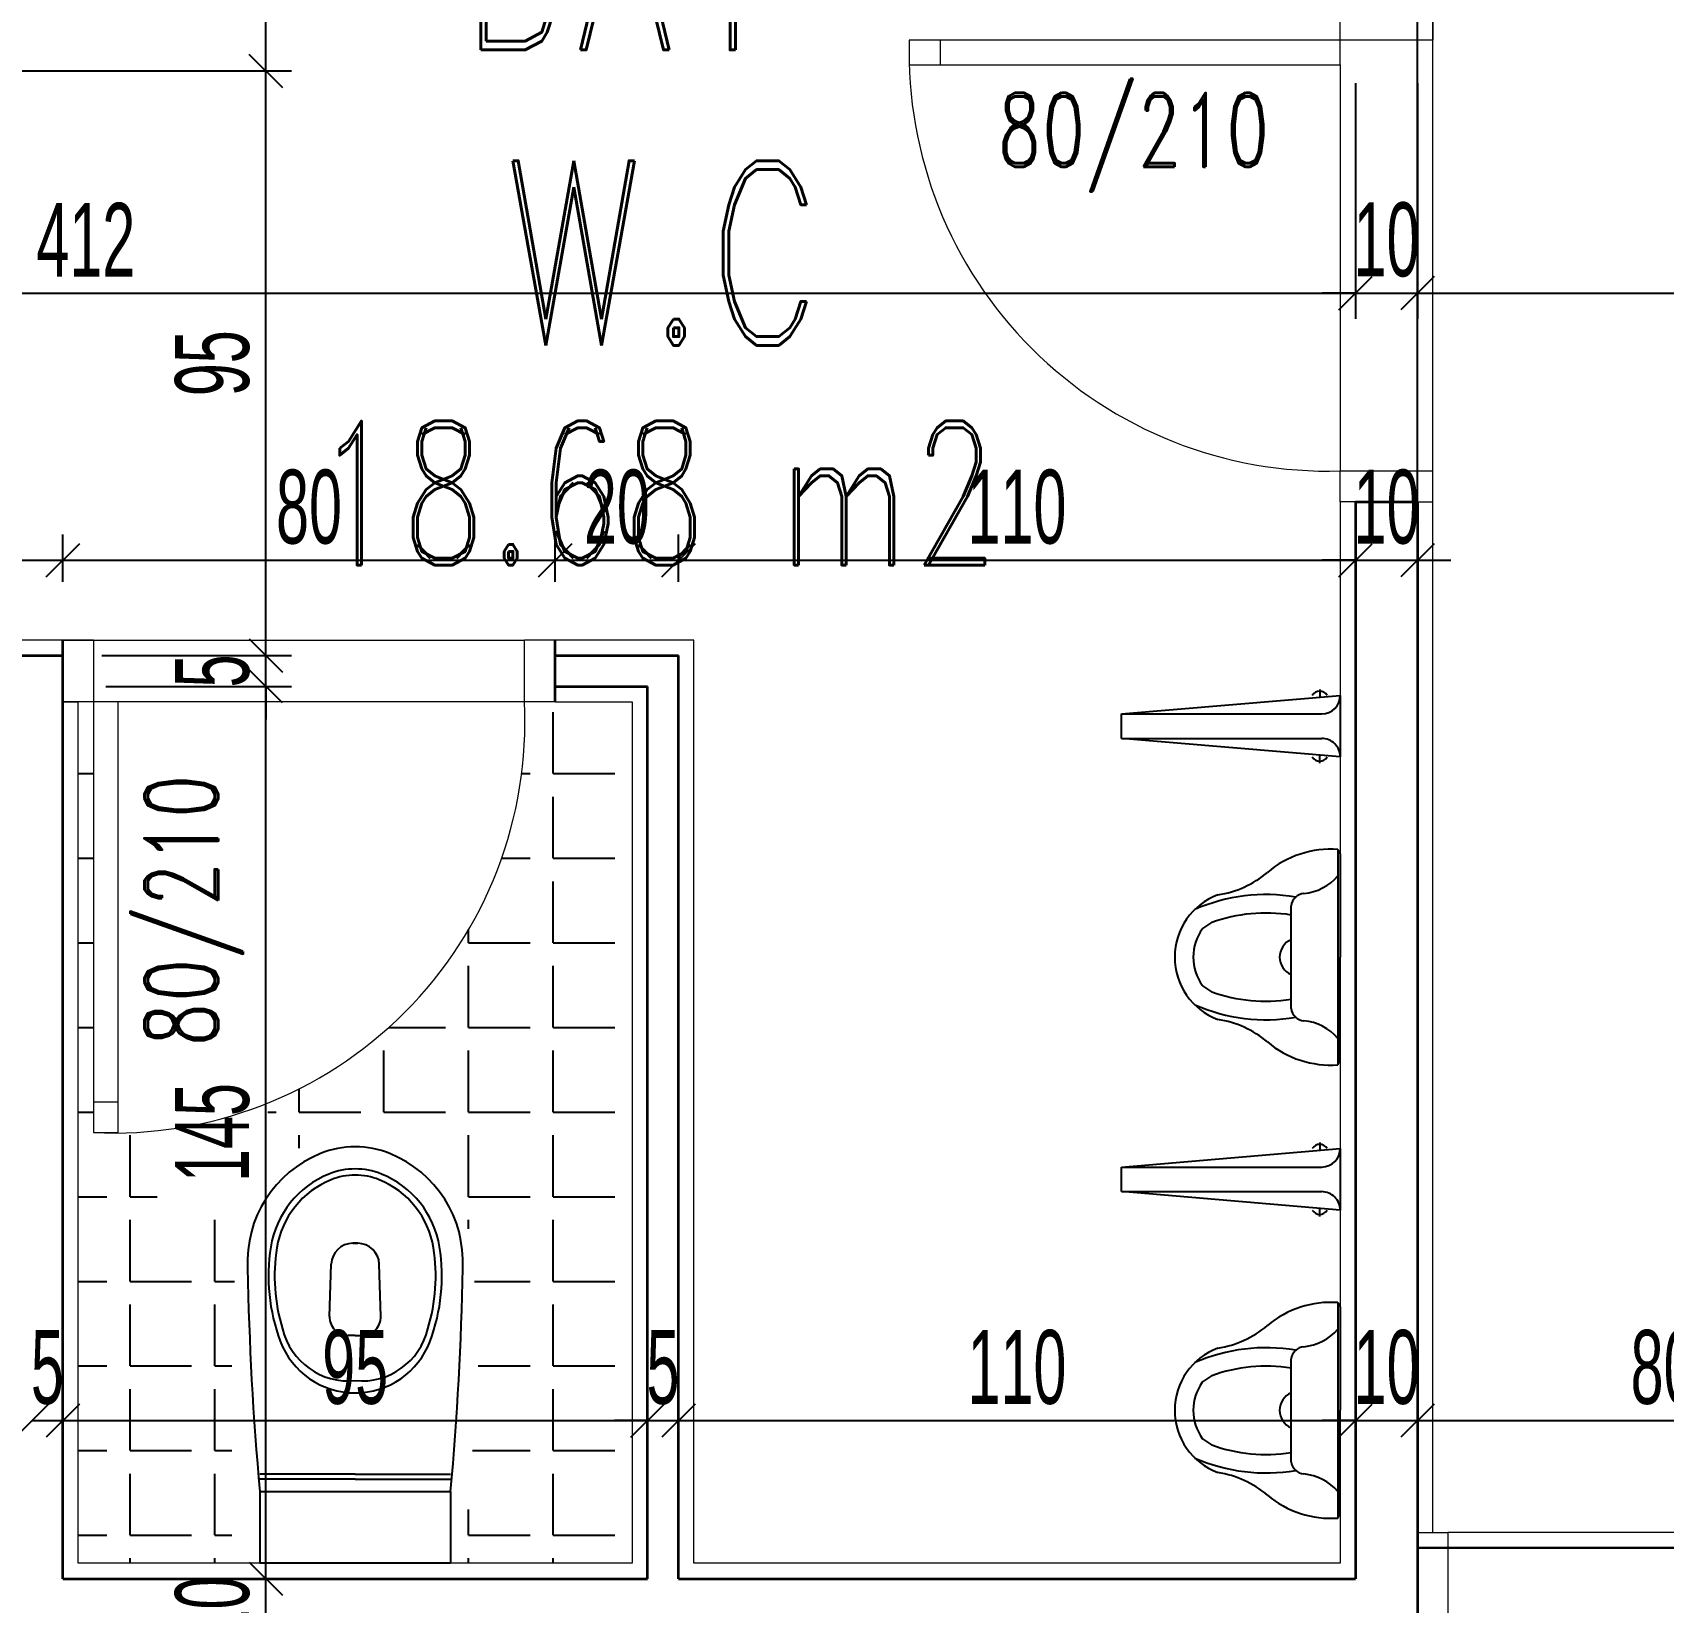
# Model space of a CAD drawing. Header units: inches. Extents: x -7543 to -822, y 102837 to 190349.
# Drawn here: x -835.9379 to -835.8849, y 102837.0439 to 102837.0949 of the extents above; entities that cross this region are included whole.
import ezdxf

# ---------------------------------------------------------------- set-up
doc = ezdxf.new("R2010")
doc.units = ezdxf.units.IN
doc.header["$MEASUREMENT"] = 0
doc.linetypes.add('DASHDOTX2', pattern=[2, 1, -0.5, 0, -0.5])
doc.layers.get('0').update_dxf_attribs({"lineweight": 25})
doc.layers.get('Defpoints').update_dxf_attribs({"lineweight": 25})
for name, color, linetype, lineweight in [('AKS', 1, 'Continuous', 25), ('ICOL', 55, 'Continuous', 25), ('SIVA', 150, 'Continuous', 15), ('TARAMA', 8, 'Continuous', 25), ('YAZI', 7, 'Continuous', 25)]:
    doc.layers.add(name, color=color, linetype=linetype, lineweight=lineweight)
for name, color, linetype, lineweight, true_color in [('DUVAR', 7, 'Continuous', 35, 0xfc4642), ('KAPI', 7, 'Continuous', 18, 0xffb360), ('TEFRİŞ', 7, 'Continuous', 25, 0x78462c)]:
    doc.layers.add(name, color=color, linetype=linetype, lineweight=lineweight, true_color=true_color)
doc.styles.add('OLCU', font='tromand.shx', dxfattribs={"width": 0.6, "height": 12})
doc.styles.add('st1', font='romandtw.shx', dxfattribs={"width": 0.7, "height": 40})

# ---------------------------------------------------------------- blocks, each defined once
blk = doc.blocks.new('_Oblique')
at = {"color": 0, "linetype": 'ByBlock', "lineweight": -2}
blk.add_line((-0.5, -0.5), (0.5, 0.5), dxfattribs=at)

msp = doc.modelspace()

# ---------------------------------------------------------------- linework, layer by layer
at = {"layer": 'AKS', "linetype": 'DASHDOTX2', "ltscale": 10}
msp.add_line((-835.8928803769031, 102836.7405371451), (-835.8928803769031, 102837.2268474742), dxfattribs=at)
at = {"layer": 'Defpoints', "color": 3}
for p, q in [((-835.8948919987515, 102837.0446839998), (-835.8948919987515, 102837.0796850246)), ((-835.8948919987515, 102837.0796850246), (-835.8928803769031, 102837.0796850246)), ((-835.8928803769031, 102837.0796850246), (-835.8928803769031, 102837.0456839999)), ((-835.9408919987515, 102837.0746839998), (-835.9368919987514, 102837.0746839998)), ((-835.9368919987514, 102837.0746839998), (-835.9368919987514, 102837.0446839998)), ((-835.9208919987514, 102837.0736839999), (-835.9208919987514, 102837.0746839998)), ((-835.9208919987514, 102837.0746839998), (-835.9168919987515, 102837.0746839998)), ((-835.9168919987515, 102837.0746839998), (-835.9168919987515, 102837.0446839998)), ((-835.9178919987514, 102837.0736839999), (-835.9208919987514, 102837.0736839999)), ((-835.9178919987514, 102837.0446839998), (-835.9178919987514, 102837.0736839999)), ((-835.8928803769031, 102837.0456839999), (-835.8768919987515, 102837.0456839999)), ((-835.9368919987514, 102837.0446839998), (-835.9178919987514, 102837.0446839998)), ((-835.9168919987515, 102837.0446839998), (-835.8948919987515, 102837.0446839998))]:
    msp.add_line(p, q, dxfattribs=at)
at = {"layer": 'Defpoints'}
msp.add_line((-835.8768919987515, 102837.0456839999), (-835.8928803769031, 102837.0456839999), dxfattribs=at)
at = {"layer": 'DUVAR'}
for p, q in [((-835.8948919987515, 102837.0796850246), (-835.8948919987515, 102837.0446839998)), ((-835.8948919987515, 102837.0796850246), (-835.8928803769031, 102837.0796850246)), ((-835.8928803769031, 102837.0796850246), (-835.8928803769031, 102837.0126839999)), ((-835.9368919987514, 102837.0446839998), (-835.9368919987514, 102837.0751839999)), ((-835.9208919987514, 102837.0731839999), (-835.9208919987514, 102837.0751839999)), ((-835.9408919987515, 102837.0746839998), (-835.9368919987514, 102837.0746839998)), ((-835.9208919987514, 102837.0746839998), (-835.9168919987515, 102837.0746839998)), ((-835.9168919987515, 102837.0446839998), (-835.9168919987515, 102837.0746839998)), ((-835.9208919987514, 102837.0736839999), (-835.9178919987514, 102837.0736839999)), ((-835.9178919987514, 102837.0446839998), (-835.9178919987514, 102837.0736839999)), ((-835.9368919987514, 102837.0446839998), (-835.9178919987514, 102837.0446839998)), ((-835.9168919987515, 102837.0446839998), (-835.8948919987515, 102837.0446839998))]:
    msp.add_line(p, q, dxfattribs=at)
at = {"layer": 'ICOL'}
for p, q in [((-835.9302978822542, 102837.0936839998), (-835.9302978822542, 102837.1116834386)), ((-835.9302978822542, 102837.0746839998), (-835.9302978822542, 102837.0936839998)), ((-835.9773919987514, 102837.0864657603), (-835.8948919987515, 102837.0864657603)), ((-835.8948919987515, 102837.0864657603), (-835.8959719987515, 102837.0864657603)), ((-835.8948919987515, 102837.0864657603), (-835.8928803769031, 102837.0864657603)), ((-835.8928803769031, 102837.0864657603), (-835.855891999256, 102837.0864657603)), ((-835.8928803769031, 102837.0864657603), (-835.8918003769031, 102837.0864657603)), ((-835.9408919987515, 102837.0777804834), (-835.9368919987514, 102837.0777804834)), ((-835.9368919987514, 102837.0777804834), (-835.9208919987514, 102837.0777804834)), ((-835.9208919987514, 102837.0777804834), (-835.9168919987515, 102837.0777804834)), ((-835.9168919987515, 102837.0777804834), (-835.8948919987515, 102837.0777804834)), ((-835.8948919987515, 102837.0777804834), (-835.8959719987515, 102837.0777804834)), ((-835.8948919987515, 102837.0777804834), (-835.8928803769031, 102837.0777804834)), ((-835.8928803769031, 102837.0777804834), (-835.8918003769031, 102837.0777804834)), ((-835.9302978822542, 102837.0746839998), (-835.9302978822542, 102837.0757639999)), ((-835.9302978822542, 102837.0736839999), (-835.9302978822542, 102837.0746839998)), ((-835.9302978822542, 102837.0736839999), (-835.9302978822542, 102837.0726039999)), ((-835.9302978822542, 102837.0446839998), (-835.9302978822542, 102837.0736839999)), ((-835.9378919987514, 102837.0498214228), (-835.9368919987514, 102837.0498214228)), ((-835.9368919987514, 102837.0498214228), (-835.9178919987514, 102837.0498214228)), ((-835.9368919987514, 102837.0498214228), (-835.9358119987514, 102837.0498214228)), ((-835.9178919987514, 102837.0498214228), (-835.9189719987514, 102837.0498214228)), ((-835.9178919987514, 102837.0498214228), (-835.9168919987515, 102837.0498214228)), ((-835.9168919987515, 102837.0498214228), (-835.8948919987515, 102837.0498214228)), ((-835.9168919987515, 102837.0498214228), (-835.9158119987515, 102837.0498214228)), ((-835.8948919987515, 102837.0498214228), (-835.8959719987515, 102837.0498214228)), ((-835.8948919987515, 102837.0498214228), (-835.8928803769031, 102837.0498214228)), ((-835.8928803769031, 102837.0498214228), (-835.8768919987515, 102837.0498214228)), ((-835.8928803769031, 102837.0498214228), (-835.8918003769031, 102837.0498214228)), ((-835.9302978822542, 102837.0446839998), (-835.9302978822542, 102837.0457639998)), ((-835.9302978822542, 102837.0426839999), (-835.9302978822542, 102837.0446839998))]:
    msp.add_line(p, q, dxfattribs=at)
at = {"layer": 'ICOL', "color": 53}
for p, q in [((-835.9449919641938, 102837.0936839998), (-835.9294578822542, 102837.0936839998)), ((-835.9449919641938, 102837.0936839998), (-835.9294578822542, 102837.0936839998)), ((-835.8948919987515, 102837.0932850246), (-835.8948919987515, 102837.0856257603)), ((-835.8948919987515, 102837.0932850246), (-835.8948919987515, 102837.0856257603)), ((-835.8928803769031, 102837.0932850246), (-835.8928803769031, 102837.0856257603)), ((-835.8928803769031, 102837.0932850246), (-835.8928803769031, 102837.0856257603)), ((-835.9368919987514, 102837.0770839999), (-835.9368919987514, 102837.0786204834)), ((-835.9368919987514, 102837.0770839999), (-835.9368919987514, 102837.0786204834)), ((-835.9208919987514, 102837.0770839999), (-835.9208919987514, 102837.0786204834)), ((-835.9208919987514, 102837.0770839999), (-835.9208919987514, 102837.0786204834)), ((-835.9168919987515, 102837.0770839999), (-835.9168919987515, 102837.0786204834)), ((-835.9168919987515, 102837.0770839999), (-835.9168919987515, 102837.0786204834)), ((-835.8948919987515, 102837.0780956123), (-835.8948919987515, 102837.0786204834)), ((-835.8948919987515, 102837.0780956123), (-835.8948919987515, 102837.0786204834)), ((-835.8928803769031, 102837.0781480818), (-835.8928803769031, 102837.0786204834)), ((-835.935627215874, 102837.0746839998), (-835.9294578822542, 102837.0746839998)), ((-835.935627215874, 102837.0746839998), (-835.9294578822542, 102837.0746839998)), ((-835.9354919987514, 102837.0736839999), (-835.9294578822542, 102837.0736839999)), ((-835.9354919987514, 102837.0736839999), (-835.9294578822542, 102837.0736839999)), ((-835.9368919987514, 102837.0510236861), (-835.9368919987514, 102837.0506614228)), ((-835.9368919987514, 102837.0510236861), (-835.9368919987514, 102837.0506614228)), ((-835.9178919987514, 102837.0499903116), (-835.9178919987514, 102837.0506614228)), ((-835.9178919987514, 102837.0499903116), (-835.9178919987514, 102837.0506614228)), ((-835.9168919987515, 102837.0500910361), (-835.9168919987515, 102837.0506614228)), ((-835.9168919987515, 102837.0500910361), (-835.9168919987515, 102837.0506614228)), ((-835.8948919987515, 102837.0504467327), (-835.8948919987515, 102837.0506614228)), ((-835.8948919987515, 102837.0504467327), (-835.8948919987515, 102837.0506614228)), ((-835.8928803769031, 102837.0503833058), (-835.8928803769031, 102837.0506614228)), ((-835.8928803769031, 102837.0503833058), (-835.8928803769031, 102837.0506614228)), ((-835.9310471260363, 102837.0446839998), (-835.9294578822542, 102837.0446839998)), ((-835.9310471260363, 102837.0446839998), (-835.9294578822542, 102837.0446839998))]:
    msp.add_line(p, q, dxfattribs=at)
at = {"layer": 'KAPI'}
for p, q in [((-835.8953919987516, 102837.0938850246), (-835.8953919987516, 102837.0956850246)), ((-835.8923803769031, 102837.0956850246), (-835.8923803769031, 102837.0946850246)), ((-835.8923803769031, 102837.0946850246), (-835.8923803769031, 102837.0956850246)), ((-835.8953919987516, 102837.0946850246), (-835.9093919987515, 102837.0946850246)), ((-835.9093919987515, 102837.0946850246), (-835.9093919987515, 102837.0938850246)), ((-835.9083919987515, 102837.0946850246), (-835.9083919987515, 102837.0938850246)), ((-835.8923803769031, 102837.0946850246), (-835.8953919987516, 102837.0946850246)), ((-835.8923803769031, 102837.0806850246), (-835.8923803769031, 102837.0946850246)), ((-835.9093919987515, 102837.0938850246), (-835.8953919987516, 102837.0938850246)), ((-835.8953919987516, 102837.0938850246), (-835.8953919987516, 102837.0806850246)), ((-835.8953919987516, 102837.0796850246), (-835.8953919987516, 102837.0806850246)), ((-835.8953919987516, 102837.0806850246), (-835.8923803769031, 102837.0806850246)), ((-835.8923803769031, 102837.0796850246), (-835.8923803769031, 102837.0806850246)), ((-835.9368919987514, 102837.0751839999), (-835.9358919987515, 102837.0751839999)), ((-835.9358919987515, 102837.0751839999), (-835.9368919987514, 102837.0751839999)), ((-835.9358919987515, 102837.0751839999), (-835.9218919987514, 102837.0751839999)), ((-835.9358919987515, 102837.0751839999), (-835.9358919987515, 102837.0731839999)), ((-835.9208919987514, 102837.0751839999), (-835.9218919987514, 102837.0751839999)), ((-835.9218919987514, 102837.0731839999), (-835.9218919987514, 102837.0751839999)), ((-835.9350919987514, 102837.0731839999), (-835.9368919987514, 102837.0731839999)), ((-835.9358919987515, 102837.0731839999), (-835.9358919987515, 102837.0591839999)), ((-835.9218919987514, 102837.0731839999), (-835.9350919987514, 102837.0731839999)), ((-835.9350919987514, 102837.0591839999), (-835.9350919987514, 102837.0731839999)), ((-835.9208919987514, 102837.0731839999), (-835.9218919987514, 102837.0731839999)), ((-835.9358919987515, 102837.0601839999), (-835.9350919987514, 102837.0601839999)), ((-835.9358919987515, 102837.0591839999), (-835.9350919987514, 102837.0591839999)), ((-835.8928919987516, 102837.0461839999), (-835.8918919987516, 102837.0461839999)), ((-835.8918919987516, 102837.0461839999), (-835.8918919987516, 102837.043172378)), ((-835.8778919987515, 102837.0461839999), (-835.8918919987516, 102837.0461839999))]:
    msp.add_line(p, q, dxfattribs=at)
for centre, radius, start, end in [((-835.8957919987515, 102837.0942850246), 0.01360588108135887, 178.3153156342386, 271.6846843212896), ((-835.9352405704444, 102837.0725325715), 0.01336445753039286, 267.2061052137522, 2.793894899895675)]:
    msp.add_arc(centre, radius, start, end, dxfattribs=at)
at = {"layer": 'SIVA'}
for p, q in [((-835.8953919987515, 102837.0796850246), (-835.8953919987515, 102837.0451839999)), ((-835.8948919987515, 102837.0796850246), (-835.8953919987515, 102837.0796850246)), ((-835.8928803769031, 102837.0796850246), (-835.8923803769031, 102837.0796850246)), ((-835.8923803769031, 102837.0461839999), (-835.8923803769031, 102837.0796850246)), ((-835.9368919987514, 102837.0751839999), (-835.9408919987515, 102837.0751839999)), ((-835.9163919987515, 102837.0751839999), (-835.9208919987514, 102837.0751839999)), ((-835.9163919987515, 102837.0451839999), (-835.9163919987515, 102837.0751839999)), ((-835.9368919987514, 102837.0731839999), (-835.9363919987514, 102837.0731839999)), ((-835.9363919987514, 102837.0451839999), (-835.9363919987514, 102837.0731839999)), ((-835.9208919987514, 102837.0731839999), (-835.9183919987514, 102837.0731839999)), ((-835.9183919987514, 102837.0731839999), (-835.9183919987514, 102837.0451839999)), ((-835.9183919987514, 102837.0451839999), (-835.9363919987514, 102837.0451839999)), ((-835.8953919987515, 102837.0451839999), (-835.9163919987515, 102837.0451839999))]:
    msp.add_line(p, q, dxfattribs=at)
at = {"layer": 'TARAMA'}
for p, q in [((-835.9209567349521, 102837.0708468213), (-835.9209567349521, 102837.0728468213)), ((-835.9363919987514, 102837.0708468213), (-835.9358919987515, 102837.0708468213)), ((-835.921982856799, 102837.0708468213), (-835.9217067349521, 102837.0708468213)), ((-835.9209567349521, 102837.0708468213), (-835.9189567349522, 102837.0708468213)), ((-835.9209567349521, 102837.0680968213), (-835.9209567349521, 102837.0700968213)), ((-835.9363919987514, 102837.0680968213), (-835.9358919987515, 102837.0680968213)), ((-835.9226337133971, 102837.0680968213), (-835.9217067349521, 102837.0680968213)), ((-835.9209567349521, 102837.0680968213), (-835.9189567349522, 102837.0680968213)), ((-835.9209567349521, 102837.0653468213), (-835.9209567349521, 102837.0673468213)), ((-835.9237067349521, 102837.0653468213), (-835.9237067349521, 102837.0657813225)), ((-835.9363919987514, 102837.0653468213), (-835.9358919987515, 102837.0653468213)), ((-835.9237067349521, 102837.0653468213), (-835.9217067349521, 102837.0653468213)), ((-835.9209567349521, 102837.0653468213), (-835.9189567349522, 102837.0653468213)), ((-835.9237067349521, 102837.0625968213), (-835.9237067349521, 102837.0645968213)), ((-835.9209567349521, 102837.0625968213), (-835.9209567349521, 102837.0645968213)), ((-835.9363919987514, 102837.0625968213), (-835.9358919987515, 102837.0625968213)), ((-835.9263024726814, 102837.0625968213), (-835.9244567349522, 102837.0625968213)), ((-835.9237067349521, 102837.0625968213), (-835.9217067349521, 102837.0625968213)), ((-835.9209567349521, 102837.0625968213), (-835.9189567349522, 102837.0625968213)), ((-835.9264567349521, 102837.0598468213), (-835.9264567349521, 102837.0618468213)), ((-835.9237067349521, 102837.0598468213), (-835.9237067349521, 102837.0618468213)), ((-835.9209567349521, 102837.0598468213), (-835.9209567349521, 102837.0618468213)), ((-835.9292067349521, 102837.0598468213), (-835.9292067349521, 102837.0606077422)), ((-835.9363919987514, 102837.0598468213), (-835.9358919987515, 102837.0598468213)), ((-835.9302258822543, 102837.0598468213), (-835.9299567349522, 102837.0598468213)), ((-835.9292067349521, 102837.0598468213), (-835.9272067349522, 102837.0598468213)), ((-835.9264567349521, 102837.0598468213), (-835.9244567349522, 102837.0598468213)), ((-835.9237067349521, 102837.0598468213), (-835.9217067349521, 102837.0598468213)), ((-835.9209567349521, 102837.0598468213), (-835.9189567349522, 102837.0598468213)), ((-835.9347067349521, 102837.0570968213), (-835.9347067349521, 102837.0590968213)), ((-835.9292067349521, 102837.058677641), (-835.9292067349521, 102837.0590968213)), ((-835.9237067349521, 102837.0570968213), (-835.9237067349521, 102837.0590968213)), ((-835.9209567349521, 102837.0570968213), (-835.9209567349521, 102837.0590968213)), ((-835.9363919987514, 102837.0570968213), (-835.9354567349521, 102837.0570968213)), ((-835.9347067349521, 102837.0570968213), (-835.9338258822543, 102837.0570968213)), ((-835.9237067349521, 102837.0570968213), (-835.9217067349521, 102837.0570968213)), ((-835.9209567349521, 102837.0570968213), (-835.9189567349522, 102837.0570968213)), ((-835.9347067349521, 102837.0543468213), (-835.9347067349521, 102837.0563468213)), ((-835.9319567349521, 102837.0543468213), (-835.9319567349521, 102837.0563468213)), ((-835.9237067349521, 102837.0560567519), (-835.9237067349521, 102837.0563468213)), ((-835.9209567349521, 102837.0543468213), (-835.9209567349521, 102837.0563468213)), ((-835.9363919987514, 102837.0543468213), (-835.9354567349521, 102837.0543468213)), ((-835.9347067349521, 102837.0543468213), (-835.9327067349521, 102837.0543468213)), ((-835.9319567349521, 102837.0543468213), (-835.9313106898975, 102837.0543468213)), ((-835.9235166544798, 102837.0543468213), (-835.9217067349521, 102837.0543468213)), ((-835.9209567349521, 102837.0543468213), (-835.9189567349522, 102837.0543468213)), ((-835.9347067349521, 102837.0515968213), (-835.9347067349521, 102837.0535968213)), ((-835.9319567349521, 102837.0515968213), (-835.9319567349521, 102837.0535968213)), ((-835.9209567349521, 102837.0515968213), (-835.9209567349521, 102837.0535968213)), ((-835.9363919987514, 102837.0515968213), (-835.9354567349521, 102837.0515968213)), ((-835.9347067349521, 102837.0515968213), (-835.9327067349521, 102837.0515968213)), ((-835.9319567349521, 102837.0515968213), (-835.9314021196016, 102837.0515968213)), ((-835.9233995447235, 102837.0515968213), (-835.9217067349521, 102837.0515968213)), ((-835.9209567349521, 102837.0515968213), (-835.9189567349522, 102837.0515968213)), ((-835.9347067349521, 102837.0488468213), (-835.9347067349521, 102837.0508468213)), ((-835.9319567349521, 102837.0488468213), (-835.9319567349521, 102837.0508468213)), ((-835.9209567349521, 102837.0488468213), (-835.9209567349521, 102837.0508468213)), ((-835.9363919987514, 102837.0488468213), (-835.9354567349521, 102837.0488468213)), ((-835.9347067349521, 102837.0488468213), (-835.9327067349521, 102837.0488468213)), ((-835.9319567349521, 102837.0488468213), (-835.9314021196016, 102837.0488468213)), ((-835.9235804834734, 102837.0488468213), (-835.9217067349521, 102837.0488468213)), ((-835.9209567349521, 102837.0488468213), (-835.9189567349522, 102837.0488468213)), ((-835.9347067349521, 102837.0460968213), (-835.9347067349521, 102837.0480968213)), ((-835.9319567349521, 102837.0460968213), (-835.9319567349521, 102837.0480968213)), ((-835.9209567349521, 102837.0460968213), (-835.9209567349521, 102837.0480968213)), ((-835.9237067349521, 102837.0460968213), (-835.9237067349521, 102837.0469279865)), ((-835.9363919987514, 102837.0460968213), (-835.9354567349521, 102837.0460968213)), ((-835.9347067349521, 102837.0460968213), (-835.9327067349521, 102837.0460968213)), ((-835.9319567349521, 102837.0460968213), (-835.9314021196016, 102837.0460968213)), ((-835.9237067349521, 102837.0460968213), (-835.9217067349521, 102837.0460968213)), ((-835.9209567349521, 102837.0460968213), (-835.9189567349522, 102837.0460968213)), ((-835.9347067349521, 102837.0451839999), (-835.9347067349521, 102837.0453468213)), ((-835.9319567349521, 102837.0451839999), (-835.9319567349521, 102837.0453468213)), ((-835.9237067349521, 102837.0451839999), (-835.9237067349521, 102837.0453468213)), ((-835.9209567349521, 102837.0451839999), (-835.9209567349521, 102837.0453468213))]:
    msp.add_line(p, q, dxfattribs=at)
at = {"layer": 'TEFRİŞ'}
for p, q in [((-835.902491998763, 102837.0727905144), (-835.8953919987628, 102837.0733905144)), ((-835.8960568979402, 102837.0735870048), (-835.8960568979402, 102837.0733534436)), ((-835.8953919987628, 102837.0733905144), (-835.8953919987628, 102837.0713905144)), ((-835.9024919987631, 102837.0719905144), (-835.902491998763, 102837.0727905144)), ((-835.902491998763, 102837.0727905144), (-835.8959919987627, 102837.0727905144)), ((-835.9024919987631, 102837.0719905144), (-835.8959919987628, 102837.0719905144)), ((-835.8953919987628, 102837.0713905144), (-835.9024919987631, 102837.0719905144)), ((-835.8960568979403, 102837.0711853046), (-835.8960568979403, 102837.0714500074)), ((-835.8954664557837, 102837.0683837921), (-835.8953919987515, 102837.0682354236)), ((-835.8954664557837, 102837.0683837921), (-835.8954664557837, 102837.0613837921)), ((-835.8953919987515, 102837.0682354236), (-835.8953919987515, 102837.0648837921)), ((-835.8969893839567, 102837.0648837921), (-835.8969893839567, 102837.0665541092)), ((-835.8998528607998, 102837.0658148999), (-835.8995657048977, 102837.0660061591)), ((-835.8969893839567, 102837.0632134749), (-835.8969893839567, 102837.0648837921)), ((-835.8953919987515, 102837.0615321606), (-835.8953919987515, 102837.0648837921)), ((-835.8995657048976, 102837.0637614251), (-835.8998528607998, 102837.0639526842)), ((-835.8954664557837, 102837.0613837921), (-835.8953919987515, 102837.0615321606)), ((-835.8960568702605, 102837.0588591103), (-835.8960568702605, 102837.0586255491)), ((-835.9024919710834, 102837.0580626199), (-835.8953919710831, 102837.0586626199)), ((-835.8953919710831, 102837.0586626199), (-835.8953919710831, 102837.0566626199)), ((-835.9024919710835, 102837.0572626199), (-835.9024919710834, 102837.0580626199)), ((-835.9024919710834, 102837.0580626199), (-835.895991971083, 102837.0580626199)), ((-835.9024919710835, 102837.0572626199), (-835.895991971083, 102837.0572626199)), ((-835.8953919710831, 102837.0566626199), (-835.9024919710835, 102837.0572626199)), ((-835.8960568702605, 102837.0564574101), (-835.8960568702606, 102837.0567221128)), ((-835.9274733472283, 102837.0555840845), (-835.9273919987523, 102837.0555840845)), ((-835.9273919987523, 102837.0555840845), (-835.9274733472283, 102837.0555840845)), ((-835.9273919987523, 102837.0555840845), (-835.9273106502762, 102837.0555840845)), ((-835.9273106502762, 102837.0555840845), (-835.9273919987523, 102837.0555840845)), ((-835.9282236026119, 102837.0532081787), (-835.9281730365886, 102837.0549049363)), ((-835.9265603948924, 102837.0532081787), (-835.9266109609159, 102837.0549049363)), ((-835.895466428104, 102837.0536558975), (-835.8953919710718, 102837.053507529)), ((-835.895466428104, 102837.0536558975), (-835.8954664281039, 102837.0466558975)), ((-835.8953919710718, 102837.053507529), (-835.8953919710718, 102837.0501558975)), ((-835.927391998752, 102837.0525903057), (-835.9276238688743, 102837.0525903057)), ((-835.927391998752, 102837.0525903057), (-835.9271601286298, 102837.0525903057)), ((-835.896989356277, 102837.0501558975), (-835.896989356277, 102837.0518262147)), ((-835.8998528331201, 102837.0510870054), (-835.8995656772179, 102837.0512782645)), ((-835.8969893562769, 102837.0484855804), (-835.896989356277, 102837.0501558975)), ((-835.8953919710718, 102837.0468042661), (-835.8953919710718, 102837.0501558975)), ((-835.8995656772179, 102837.0490335305), (-835.8998528331201, 102837.0492247897)), ((-835.9273919987517, 102837.0480812942), (-835.9304919987517, 102837.0480812942)), ((-835.9273919987517, 102837.0479212942), (-835.9304919987517, 102837.0479212942)), ((-835.9273919987517, 102837.0480812942), (-835.9242919987516, 102837.0480812942)), ((-835.9273919987517, 102837.0479212942), (-835.9242919987516, 102837.0479212942)), ((-835.9304919987517, 102837.0475212942), (-835.9242919987516, 102837.0475212942)), ((-835.9304919987517, 102837.0475212942), (-835.9304919987514, 102837.0451839999)), ((-835.9242919987516, 102837.0475212942), (-835.9242919987514, 102837.0451839999)), ((-835.8954664281039, 102837.0466558975), (-835.8953919710718, 102837.0468042661)), ((-835.9242919987514, 102837.0451839999), (-835.9304919987514, 102837.0451839999))]:
    msp.add_line(p, q, dxfattribs=at)
for centre, radius, start, end in [((-835.8960568979403, 102837.073250288), 0.0002779630531254797, 30.29675705385902, 149.7032429562645), ((-835.8959919987627, 102837.0733905144), 0.0006000000000000001, 270.0000000097706, 0), ((-835.8959919987628, 102837.0713905144), 0.0006000000000000001, 0, 90.00000000977067), ((-835.8960568979403, 102837.0715307409), 0.0002779630529646544, 210.2967570530375, 329.7032429465353), ((-835.8956949264045, 102837.065196147), 0.003195822234524805, 85.90040445589325, 130.2007265589536), ((-835.8998510374568, 102837.0701141138), 0.003243095084631973, 278.6293178082277, 310.2007265589535), ((-835.8967309201975, 102837.0686134892), 0.001669214299446707, 275.4908609170481, 319.2461145108644), ((-835.898604576504, 102837.0648837921), 0.002161879279723508, 110.5780222289111, 180), ((-835.8978017190514, 102837.0611643686), 0.005753113702513586, 80.34790171820387, 113.6805525778585), ((-835.8965264243456, 102837.066486162), 0.0004679192510642191, 95.49086092102303, 171.6504784316503), ((-835.8978017190514, 102837.0611643686), 0.005153113702506023, 80.93007983823863, 110.0179524807766), ((-835.8986045765039, 102837.0648837921), 0.00156187927972569, 144.2540884735902, 180), ((-835.8998111430254, 102837.065752265), 7.525627993017443e-05, 123.6654581667627, 144.2540884829828), ((-835.8967384592926, 102837.0648837921), 0.0006196149410460361, 113.8891664534754, 246.1108335648501), ((-835.8986045765039, 102837.0648837921), 0.002161879279729122, 180, 249.4219777710889), ((-835.8986045765039, 102837.0648837921), 0.001561879279703483, 180, 215.7459115270567), ((-835.8998111430254, 102837.0640153192), 7.525627993098177e-05, 215.7459115277036, 236.3345418593958), ((-835.8978017190515, 102837.0686032155), 0.005153113702427311, 249.9820475192234, 279.0699201617614), ((-835.8978017190515, 102837.0686032155), 0.00575311370266474, 246.3194474221415, 279.6520982817962), ((-835.8965264243454, 102837.0632814222), 0.0004679192511117738, 188.3495215683498, 264.5091390861938), ((-835.8998510374566, 102837.0596534704), 0.003243095084670576, 49.79927344248925, 81.37068219177226), ((-835.8967309201973, 102837.0611540949), 0.00166921429931131, 40.75388548913558, 84.50913908295189), ((-835.8956949264045, 102837.0645714371), 0.003195822234458925, 229.7992734424893, 274.0995955441068), ((-835.8960568702605, 102837.0585223934), 0.0002779630531254797, 30.29675705385902, 149.7032429562645), ((-835.9270919987523, 102837.0549796744), 0.003800000000000387, 112.0243128190836, 183.1128974846568), ((-835.9273919987523, 102837.0557212942), 0.002999999999999686, 90.00000000325691, 112.0243128190836), ((-835.9273919987523, 102837.0557212942), 0.003, 67.97568718923613, 90.00000000325691), ((-835.9276919987523, 102837.0549796744), 0.003800000000000321, 356.8871025153432, 67.97568718923613), ((-835.895991971083, 102837.0586626199), 0.0006000000000000001, 270.0000000097706, 0), ((-835.9270919987523, 102837.0549796744), 0.003080000000000055, 112.0243128190836, 170.8719213117155), ((-835.9273919987523, 102837.0557212942), 0.002280000000000032, 90.00000000325691, 112.0243128190836), ((-835.9273919987523, 102837.0557212942), 0.002079999999999601, 90.00000000325691, 112.0243128190836), ((-835.9273919987523, 102837.0557212942), 0.002279999999998836, 67.97568718923613, 90.00000000325691), ((-835.9273919987523, 102837.0557212942), 0.002079999999998836, 67.97568718923613, 90.00000000325691), ((-835.9276919987523, 102837.0549796744), 0.003080000000000259, 9.128078688305113, 67.97568718923613), ((-835.9270919987523, 102837.0549796744), 0.002880000000000015, 112.0243128190836, 170.8719213117155), ((-835.9276919987523, 102837.0549796744), 0.002880000000000237, 9.128078688305113, 67.97568718923613), ((-835.895991971083, 102837.0566626199), 0.0006000000000000001, 0, 90.00000000977067), ((-835.8960568702606, 102837.0568028463), 0.0002779630529646544, 210.2967570530375, 329.7032429465353), ((-835.9274733472282, 102837.0548840845), 0.0007000000000007363, 90.00000000325691, 178.2930014410922), ((-835.9273106502762, 102837.0548840845), 0.0007000000000000001, 1.706998558907759, 90.00000000325691), ((-835.9242089771044, 102837.0545164399), 0.005999999999999987, 170.8719213117155, 200.57991166466), ((-835.9242089771044, 102837.0545164399), 0.00580000000000038, 170.8719213117155, 197.1273121050987), ((-835.9305750204, 102837.0545164399), 0.005800000000000227, 342.8726878949781, 9.128078688305113), ((-835.9305750204, 102837.0545164399), 0.006000000000000269, 339.4200883354774, 9.128078688305113), ((-835.8309026068106, 102837.0565740846), 0.100000000000001, 181.0318174598075, 185.1939775776234), ((-836.0238813906942, 102837.0565740845), 0.1000000000000007, 354.8060224223766, 358.9681825401926), ((-835.8956948987249, 102837.0504682525), 0.003195822234524805, 85.90040445589325, 130.2007265589536), ((-835.9276238688744, 102837.0531903057), 0.0006000000000000001, 178.2930014410922, 270.0000000032569), ((-835.9271601286298, 102837.0531903057), 0.0006000000000001178, 270.0000000032569, 1.706998558907759), ((-835.9273919987521, 102837.0533212942), 0.0026, 200.57991166466, 270.0000000032569), ((-835.9276098302971, 102837.0533104834), 0.002199999999999919, 193.1932557503188, 275.6824145708149), ((-835.9271741672071, 102837.0533104834), 0.002200000000000397, 264.317585438843, 346.806744249711), ((-835.9273919987521, 102837.0533212942), 0.002600000000000704, 270.0000000032569, 339.4200883354774), ((-835.899851009777, 102837.0553862193), 0.003243095084631973, 278.6293178082277, 310.2007265589535), ((-835.8967308925178, 102837.0538855947), 0.001669214299446707, 275.4908609170481, 319.2461145108644), ((-835.8986045488242, 102837.0501558975), 0.002161879279723508, 110.5780222289111, 180), ((-835.8978016913717, 102837.0464364741), 0.005753113702513586, 80.34790171820387, 113.6805525778585), ((-835.8965263966659, 102837.0517582675), 0.0004679192510642191, 95.49086092102303, 171.6504784316503), ((-835.8978016913717, 102837.0464364741), 0.005153113702506023, 80.93007983823863, 110.0179524807766), ((-835.8986045488242, 102837.0501558975), 0.00156187927972569, 144.2540884735902, 180), ((-835.8998111153458, 102837.0510243704), 7.525627993017443e-05, 123.6654581667627, 144.2540884829828), ((-835.8967384316129, 102837.0501558975), 0.0006196149410460361, 113.8891664534754, 246.1108335648501), ((-835.8986045488242, 102837.0501558975), 0.002161879279729122, 180, 249.4219777710889), ((-835.8986045488242, 102837.0501558975), 0.001561879279703483, 180, 215.7459115270567), ((-835.8998111153458, 102837.0492874246), 7.525627993098177e-05, 215.7459115277036, 236.3345418593958), ((-835.8978016913717, 102837.053875321), 0.005153113702427311, 249.9820475192234, 279.0699201617614), ((-835.8978016913718, 102837.053875321), 0.00575311370266474, 246.3194474221415, 279.6520982817962), ((-835.8965263966658, 102837.0485535276), 0.0004679192511117738, 188.3495215683498, 264.5091390861938), ((-835.899851009777, 102837.0449255758), 0.003243095084670576, 49.79927344248925, 81.37068219177226), ((-835.8967308925176, 102837.0464262004), 0.00166921429931131, 40.75388548913558, 84.50913908295189), ((-835.8956948987249, 102837.0498435426), 0.003195822234458925, 229.7992734424893, 274.0995955441068)]:
    msp.add_arc(centre, radius, start, end, dxfattribs=at)

# ---------------------------------------------------------------- block references
at = {"layer": 'ICOL'}
for p, xscale, yscale, zscale, rotation in [((-835.9302978822542, 102837.0936839998), 0.001080000001820736, 0.001080000001820736, 0.001080000001820736, 270), ((-835.9302978822542, 102837.0936839998), 0.001080000001820736, 0.001080000001820736, 0.001080000001820736, 90), ((-835.8928803769031, 102837.0864657603), 0.001080000000001746, 0.001080000000001746, 0.001080000000001746, 180), ((-835.8928803769031, 102837.0864657603), 0.001080000000001746, 0.001080000000001746, 0.001080000000001746, 180), ((-835.9368919987514, 102837.0777804834), 0.001080000000001746, 0.001080000000001746, 0.001080000000001746, 180), ((-835.9208919987514, 102837.0777804834), 0.001080000000001746, 0.001080000000001746, 0.001080000000001746, 180), ((-835.9168919987515, 102837.0777804834), 0.001080000000001746, 0.001080000000001746, 0.001080000000001746, 180), ((-835.8928803769031, 102837.0777804834), 0.001080000000001746, 0.001080000000001746, 0.001080000000001746, 180), ((-835.9302978822542, 102837.0746839998), 0.001080000001820736, 0.001080000001820736, 0.001080000001820736, 270), ((-835.9302978822542, 102837.0746839998), 0.001080000001820736, 0.001080000001820736, 0.001080000001820736, 270), ((-835.9302978822542, 102837.0736839999), 0.001080000001820736, 0.001080000001820736, 0.001080000001820736, 90), ((-835.9302978822542, 102837.0736839999), 0.001080000001820736, 0.001080000001820736, 0.001080000001820736, 90), ((-835.9368919987514, 102837.0498214228), 0.001080000000001746, 0.001080000000001746, 0.001080000000001746, 180), ((-835.9368919987514, 102837.0498214228), 0.001080000000001746, 0.001080000000001746, 0.001080000000001746, 180), ((-835.9168919987515, 102837.0498214228), 0.001080000000001746, 0.001080000000001746, 0.001080000000001746, 180), ((-835.9168919987515, 102837.0498214228), 0.001080000000001746, 0.001080000000001746, 0.001080000000001746, 180), ((-835.8928803769031, 102837.0498214228), 0.001080000000001746, 0.001080000000001746, 0.001080000000001746, 180), ((-835.8928803769031, 102837.0498214228), 0.001080000000001746, 0.001080000000001746, 0.001080000000001746, 180), ((-835.9302978822542, 102837.0446839998), 0.001080000001820736, 0.001080000001820736, 0.001080000001820736, 270), ((-835.9302978822542, 102837.0446839998), 0.001080000001820736, 0.001080000001820736, 0.001080000001820736, 270)]:
    msp.add_blockref('_Oblique', p, dxfattribs=dict(at, xscale=xscale, yscale=yscale, zscale=zscale, rotation=rotation))
at = {"layer": 'ICOL', "xscale": 0.001080000000001746, "yscale": 0.001080000000001746, "zscale": 0.001080000000001746}
for p in [(-835.8948919987515, 102837.0864657603), (-835.8948919987515, 102837.0864657603), (-835.9368919987514, 102837.0777804834), (-835.9208919987514, 102837.0777804834), (-835.9168919987515, 102837.0777804834), (-835.8948919987515, 102837.0777804834), (-835.8948919987515, 102837.0777804834), (-835.9378919987514, 102837.0498214228), (-835.9378919987514, 102837.0498214228), (-835.9178919987514, 102837.0498214228), (-835.9178919987514, 102837.0498214228), (-835.8948919987515, 102837.0498214228), (-835.8948919987515, 102837.0498214228)]:
    msp.add_blockref('_Oblique', p, dxfattribs=at)

# ---------------------------------------------------------------- texts
at = {"layer": 'ICOL', "char_height": 0.0024, "attachment_point": 5, "style": 'OLCU'}
for s, insert in [('\\A1;412', (-835.9361419987515, 102837.0881937603)), ('\\A1;10', (-835.8938861878273, 102837.0881937603)), ('\\A1;80', (-835.9288919987514, 102837.0795084834)), ('\\A1;20', (-835.9188919987514, 102837.0795084834)), ('\\A1;110', (-835.9058919987515, 102837.0795084834)), ('\\A1;10', (-835.8938861878273, 102837.0795084834)), ('\\A1;5', (-835.9373919987514, 102837.0515494228)), ('\\A1;95', (-835.9273919987514, 102837.0515494228)), ('\\A1;5', (-835.9173919987514, 102837.0515494228)), ('\\A1;110', (-835.9058919987515, 102837.0515494228)), ('\\A1;10', (-835.8938861878273, 102837.0515494228)), ('\\A1;80', (-835.8848861878273, 102837.0515494228))]:
    msp.add_mtext(s, dxfattribs=dict(at, insert=insert))
at = {"layer": 'ICOL', "char_height": 0.0024, "attachment_point": 5, "rotation": 90, "style": 'OLCU'}
for s, insert in [('\\A1;95', (-835.9320258822543, 102837.0841839999)), ('\\A1;5', (-835.9320258822543, 102837.0741839999)), ('\\A1;145', (-835.9320258822543, 102837.0591839999)), ('\\A1;10', (-835.9320258822543, 102837.0436839999))]:
    msp.add_mtext(s, dxfattribs=dict(at, insert=insert))
at = {"layer": 'KAPI', "style": 'st1', "width": 0.7}
msp.add_text('80/210', height=0.0024, dxfattribs=at).set_placement((-835.9065325311261, 102837.0905715049))
msp.add_text('80/210', height=0.0024, rotation=90, dxfattribs=at).set_placement((-835.931839349123, 102837.0619726793))
at = {"layer": 'YAZI', "style": 'st1', "width": 0.7}
for s, height, p in [('BAY', 0.006, (-835.9240331463208, 102837.0943679961)), ('W.C', 0.006, (-835.9226337567158, 102837.0847643954)), ('18.68 m2', 0.004687500000000001, (-835.9287384067509, 102837.0776250291))]:
    msp.add_text(s, height=height, dxfattribs=at).set_placement(p)

doc.saveas('drawing.dxf')
